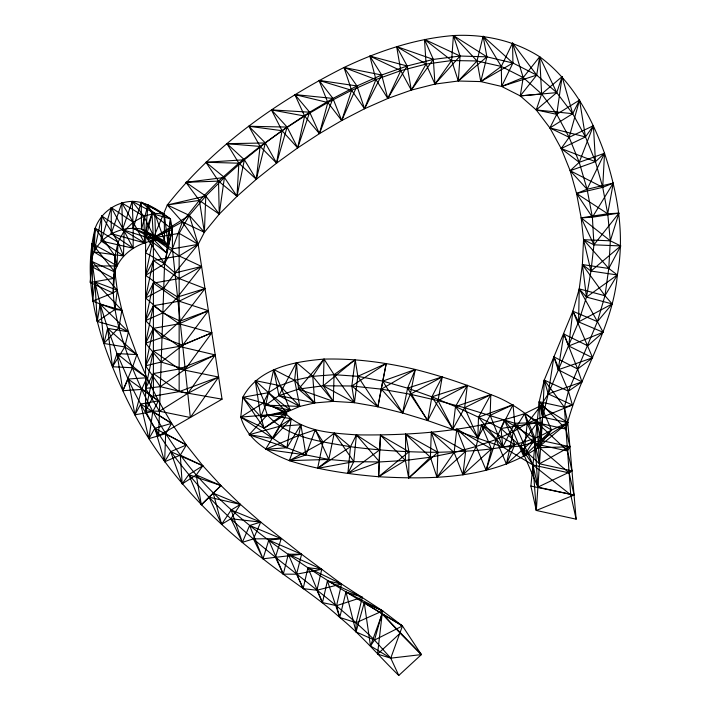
<?xml version="1.0" encoding="UTF-8"?>
<svg xmlns="http://www.w3.org/2000/svg" width="711" height="711" viewBox="0 0 711 711"><rect width="100%" height="100%" fill="white"/><g stroke="black" fill="none" stroke-linecap="round" stroke-linejoin="round"><path stroke-width="1.07" d="M158.624 435.799L145.559 411.029L145.559 252.743L153.398 237.874L167.316 204.981L189.339 215.38L198.173 244.335L222.054 399.173L158.624 435.799L164.588 263.728L168.231 245.286L170.453 218.89C159.175 210.705 146.715 201.471 132.21 201.373C115.724 201.853 100.758 212.678 95.185 228.222C80.947 283.796 99.691 340.409 122.861 390.712C153.274 458.311 204.146 514.56 262.999 558.802C288.133 578.958 315.871 595.747 339.751 617.45C361.259 634.923 378.981 656.209 398.782 675.45L421.383 654.591L402.462 625.947L382.696 610.9L341.529 583.989L301.597 554.269L260.715 522.096L240.46 504.428L220.988 485.595L202.848 465.749L186.38 444.988L171.644 423.338L158.509 400.808L146.91 377.737L136.876 354.576L128.487 331.841L121.883 310.2L117.279 290.212L114.915 272.082L115.075 255.987L118.044 242.175L124.149 230.924L133.206 222.214L143.889 216.224L154.749 213.344L164.25 214.055L168.231 245.286L141.516 229.04C117.377 224.783 92.243 240.211 90.635 266.003L113.627 278.41C110.978 309.285 121.848 339.218 132.344 367.729C147.959 406.488 168.951 443.229 196.263 474.957C253.623 539.125 329.557 582.069 402.462 625.947L390.757 658.155L398.782 675.45M536.307 510.462L542.644 417.126L544.253 380.065L572.853 311.222L579.243 288.888L582.38 264.563L583.544 239.696L581.171 217.85L576.559 193.481L570.169 170.711L561.192 148.537L549.896 127.944L536.245 109.938L520.256 95.905L501.646 86.449L480.787 81.587L458.302 81.01L434.945 84.085L411.314 90.11L387.779 98.474L364.547 108.739L341.733 120.541L319.426 133.65L297.678 147.888L276.597 163.13L256.298 179.288L237.012 196.316L219.246 214.135L204.386 232.293L198.173 244.335L174.986 272.953L163.734 288.31L145.559 297.962L162.89 312.893L180.105 321.132L208.412 310.698L179.145 301.188L153.398 283.102L145.559 297.962L153.398 260.484L179.145 255.96L198.173 244.335L182.354 221.894L167.316 204.981C213.94 145.746 277.174 101.282 344 67.483C378.474 51.13 415.18 38.652 453.405 35.55C483.622 33.941 514 40.376 539.676 56.756C571.768 80.405 591.33 116.417 604.528 153.265C617.424 192.272 625.022 234.088 617.344 274.961C612.509 330.117 578.23 376.119 565.965 429.106L569.893 446.766L567.556 451.005L571.973 470.904L569.138 472.895L532.966 464.976L502.766 447.006L427.702 420.583L402.595 412.993L377.897 406.781L354.442 402.675L333.299 401.36L314.769 402.924L299.829 406.408L286.426 412.193L264.11 428.164L240.789 417.09L242.798 397.28C258.404 367.934 293.856 361.57 324.038 359.108C354.798 358.326 385.406 362.379 415.304 369.453C441.06 375.959 466.318 384.322 490.812 394.605C521.483 405.359 544.27 429.444 567.556 451.005L535.045 443.886L514.755 423.249L464.63 407.759L438.047 400.631L410.3 394.267L381.389 389.139L351.821 385.993L323.265 385.797L298.496 389.095L278.916 395.618L265.674 405.163L260.759 416.815L264.11 428.164L273.033 438.491L286.942 447.743L305.926 454.924L328.811 459.439L353.794 461.652L379.621 461.954L405.394 460.435L430.395 457.217L454.116 452.489L476.148 446.499L496.065 439.496L513.315 431.693L527.207 423.303L572.391 405.012L568.436 391.166L553.878 356.86L577.643 368.991L581.945 381.887L568.436 391.166L564.383 407.216L570.72 494.785L576.141 519.181L536.307 510.462L530.886 486.066L539.214 401.715L544.253 380.065L568.436 391.166L597.409 321.594L604.963 295.732L608.767 268.465L610.331 240.825L607.718 213.762L602.715 187.34L595.471 161.664L585.464 136.93L572.711 113.68L556.731 92.626L536.707 75.108L512.578 42.998L501.299 66.434L501.646 86.449L536.707 75.108L539.676 56.756L556.731 92.626L536.245 109.938L556.74 114.329L579.554 100.064L585.464 136.93L561.192 148.537L579.225 162.312L587.09 189.259L592.379 217.219L593.943 244.815L590.965 271.06L586.477 297.091L578.576 321.905L548.199 393.921L542.644 417.126L537.854 447.761C491.443 478.912 432.492 479.658 378.652 476.734C348.443 474.175 318.279 469.882 289.315 460.639C268.367 452.427 247.304 440.162 240.789 417.09L263.363 402.906L268.474 392.668L279.823 385.629L294.63 380.278L312.769 376.332L334.072 374.67L357.829 376.323L382.74 381.105L407.599 388.179L431.888 396.827L455.502 406.585L478.503 417.197L501.015 428.475L539.471 463.794L571.973 470.904L537.889 487.124L520.239 446.135L537.134 422.796L565.965 429.106L539.214 401.715L541.062 440.456L537.854 447.761L569.893 446.766L539.471 463.794L535.045 443.886L569.138 472.895L574.061 495.043L536.307 510.462L532.966 464.976L514.755 423.249L512.995 404.719L478.503 417.197L477.845 437.94L455.502 406.585L467.314 385.318L431.888 396.827L427.702 420.583L410.3 394.267L415.304 369.453L382.74 381.105L377.897 406.781L351.821 385.993L355.207 359.642L334.072 374.67L333.299 401.36L298.496 389.095L296.496 362.494L312.769 376.332L333.299 401.36L323.265 385.797L324.038 359.108L298.496 389.095L314.769 402.924L312.769 376.332L324.038 359.108L334.072 374.67L354.442 402.675L357.829 376.323L355.207 359.642L323.265 385.797L354.442 402.675L351.821 385.993L386.233 363.463L377.897 406.781L357.829 376.323L386.233 363.463L382.74 381.105L402.595 412.993L410.3 394.267L442.242 376.874L438.047 400.631L427.702 420.583L407.599 388.179L415.304 369.453L381.389 389.139L402.595 412.993L407.599 388.179L442.242 376.874L431.888 396.827L452.827 429.035L464.63 407.759L467.314 385.318L438.047 400.631L452.827 429.035L455.502 406.585L490.812 394.605L490.163 415.357L502.766 447.006L520.239 446.135L541.062 440.456L567.813 422.636L564.383 407.216L544.253 380.065L548.199 393.921L540.893 405.617L527.207 423.303L523.714 456.515L551.532 430.075L567.813 422.636L576.141 519.181M377.55 654.129L382.18 613.753L364.254 602.715L356.042 631.901L374.484 640.078L390.757 658.155L421.383 654.591L382.18 613.753L370.475 645.97L390.757 658.155L377.55 654.129L400.142 633.27L421.383 654.591M548.199 393.921L553.878 356.86L558.179 369.764L581.945 381.887L548.199 393.921L572.391 405.012L564.383 407.216L539.214 401.715L542.644 417.126L567.813 422.636L537.854 447.761L527.207 423.303L524.709 413.615L540.893 405.617L567.813 422.636M145.559 411.029L153.398 373.551L179.145 369.027L215.237 354.94L179.145 346.408L153.398 328.322L145.559 343.191L161.184 362.059L185.224 369.311L215.237 354.94L187.784 393.396L159.477 411.216L145.559 411.029L153.398 396.16L153.398 237.874L151.994 213.593L147.959 204.981L141.516 229.04L168.231 245.286L164.534 240.878L154.749 213.344L141.222 202.217L133.179 228.267L155.718 240.238L164.534 240.878L164.25 214.055L141.222 202.217L141.516 229.04L164.534 240.878L133.179 228.267L132.21 201.373L154.749 213.344L155.718 240.238C135.641 242.966 115.697 256.955 113.627 278.41L90.27 282.498L92.083 243.58L115.075 255.987L116.968 265.941L90.635 266.003L95.185 228.222L118.044 242.175L123.474 255.916L94.11 251.987L95.185 228.222L115.075 255.987L113.627 278.41L114.915 272.082L92.083 243.58L92.59 301.082L114.969 309.498L121.883 310.2L118.95 327.549L103.913 343.457L124.763 346.95L136.876 354.576L132.344 367.729L122.861 390.712L141.685 389.432L158.509 400.808L152.776 411.571L148.875 438.66L165.663 433.692L171.644 423.338L152.776 411.571L134.974 414.833L128.078 379.025L117.013 353.598L107.645 328.349L100.162 304.121L94.901 281.796L92.11 261.55L114.915 272.082L113.085 293.021L92.59 301.082L94.901 281.796L117.279 290.212L114.969 309.498L97.229 321.47L94.901 281.796L121.883 310.2L100.162 304.121L97.229 321.47L118.95 327.549L128.487 331.841L124.763 346.95L112.489 366.752L132.344 367.729L146.91 377.737L141.685 389.432L134.974 414.833L140.707 404.07L158.509 400.808L128.078 379.025L122.861 390.712L117.013 353.598L136.876 354.576L107.645 328.349L103.913 343.457L100.162 304.121L128.487 331.841L107.645 328.349L112.489 366.752L117.013 353.598L146.91 377.737L128.078 379.025C152.518 431.968 188.157 479.223 230.915 518.746C276.401 562.01 329.868 595.88 374.484 640.078L402.462 625.947L382.18 613.753L400.142 633.27M502.766 447.006L501.015 428.475L512.995 404.719L490.163 415.357L477.845 437.94L464.63 407.759L490.812 394.605L478.503 417.197L502.766 447.006L514.755 423.249L537.134 422.796L541.062 440.456L569.893 446.766M222.054 399.173L179.145 391.637L153.398 373.551L145.559 388.41L160.331 386.642L185.224 369.311L211.825 332.819L182.665 345.217L162.037 337.476L145.559 320.572L153.398 305.712L179.145 323.798L211.825 332.819L179.145 346.408L153.398 350.932L145.559 388.41L159.477 411.216L190.344 417.49L218.65 377.061L179.145 369.027L153.398 350.932L145.559 365.801L160.331 386.642L187.784 393.396L218.65 377.061L179.145 391.637L153.398 396.16M537.854 447.761L551.532 430.075L540.893 405.617L542.644 417.126M501.015 428.475L537.134 422.796L539.471 463.794M530.886 486.066L574.061 495.043L537.889 487.124L532.966 464.976L520.239 446.135M532.966 464.976L570.72 494.785M190.344 417.49L172.426 248.859L172.409 229.369L170.453 218.89L147.959 204.981L145.737 231.386L145.559 252.743L164.588 263.728L174.986 272.953L201.586 266.456L179.145 255.96L153.398 237.874L146.128 237.181L151.994 213.593L170.453 218.89L166.543 252.956L146.128 237.181L164.588 263.728L145.559 275.353L163.734 288.31L177.546 297.038L204.999 288.577L179.145 278.57L153.398 260.484L145.559 275.353L153.398 237.874L189.339 215.38L205.79 196.049L224.436 177.474L244.388 159.779L265.336 142.964L287.12 127.082L309.658 112.196L332.944 98.42L356.949 85.942L381.691 75.011L407.172 65.99L433.346 59.413L460.061 56.027L486.902 56.844L512.933 63.012L536.707 75.108L520.256 95.905L556.731 92.626L562.108 76.655L572.711 113.68L549.896 127.944L569.147 137.312L579.225 162.312L570.169 170.711L587.09 189.259L613.246 183.118L607.718 213.762L581.171 217.85L593.943 244.815L620.73 245.944L608.767 268.465L582.38 264.563L586.477 297.091L612.198 303.935L597.409 321.594L603.132 332.286L587.775 345.813L563.841 334.019L558.179 369.764L592.619 357.784L572.853 311.222L597.409 321.594L579.243 288.888L604.963 295.732L612.198 303.935L578.576 321.905L572.853 311.222L568.684 345.99L592.619 357.784L577.643 368.991L563.841 334.019L568.684 345.99L603.132 332.286L578.576 321.905L579.243 288.888L586.477 297.091L617.344 274.961L608.767 268.465L583.544 239.696L610.331 240.825L620.73 245.944L590.965 271.06L582.38 264.563L604.963 295.732L617.344 274.961L590.965 271.06L583.544 239.696L593.943 244.815L618.934 213.131L607.718 213.762L576.559 193.481L587.09 189.259L604.528 153.265L579.225 162.312L593.409 125.696L569.147 137.312L561.192 148.537L595.471 161.664L604.528 153.265L602.715 187.34L576.559 193.481L592.379 217.219L618.934 213.131L610.331 240.825L581.171 217.85L592.379 217.219L613.246 183.118L602.715 187.34L570.169 170.711L595.471 161.664L593.409 125.696L585.464 136.93L549.896 127.944L556.74 114.329L562.108 76.655L541.622 93.968L536.245 109.938L572.711 113.68L579.554 100.064L569.147 137.312L556.74 114.329L541.622 93.968L523.216 77.552L501.299 66.434L477.001 60.959L451.645 60.533L426.093 64.079L400.791 70.656L375.932 79.543L351.598 90.279L327.824 102.517L304.628 116.044L282.036 130.7L260.093 146.422L238.86 163.201L218.517 181.109L199.373 200.413L182.354 221.894L172.426 248.859L164.588 263.728L172.409 229.369L151.994 213.593L145.737 231.386L166.543 252.956L172.409 229.369L153.398 237.874L172.426 248.859L198.173 244.335L179.145 233.35L153.398 237.874L182.354 221.894L204.386 232.293L205.79 196.049L185.918 182.327L224.436 177.474L237.012 196.316L244.388 159.779L226.96 143.684L265.336 142.964L276.597 163.13L287.12 127.082L271.478 109.894L309.658 112.196L319.426 133.65L332.944 98.42L319.035 80.396L356.949 85.942L364.547 108.739L381.691 75.011L369.844 56.08L407.172 65.99L411.314 90.11L433.346 59.413L424.494 39.407L460.061 56.027L458.302 81.01L486.902 56.844L483.116 36.225L512.933 63.012L501.646 86.449L523.216 77.552L539.676 56.756L541.622 93.968L520.256 95.905L523.216 77.552L512.578 42.998L512.933 63.012L480.787 81.587L477.001 60.959L483.116 36.225L501.299 66.434L480.787 81.587L486.902 56.844L453.405 35.55L451.645 60.533L458.302 81.01L477.001 60.959L453.405 35.55L460.061 56.027L434.945 84.085L426.093 64.079L424.494 39.407L451.645 60.533L434.945 84.085L433.346 59.413L396.649 46.535L400.791 70.656L411.314 90.11L426.093 64.079L396.649 46.535L407.172 65.99L387.779 98.474L375.932 79.543L369.844 56.08L400.791 70.656L387.779 98.474L381.691 75.011L344 67.483L351.598 90.279L364.547 108.739L375.932 79.543L344 67.483L356.949 85.942L341.733 120.541L327.824 102.517L319.035 80.396L351.598 90.279L341.733 120.541L332.944 98.42L294.869 94.581L304.628 116.044L319.426 133.65L327.824 102.517L294.869 94.581L309.658 112.196L297.678 147.888L282.036 130.7L271.478 109.894L304.628 116.044L297.678 147.888L287.12 127.082L248.832 126.265L260.093 146.422L276.597 163.13L282.036 130.7L248.832 126.265L265.336 142.964L256.298 179.288L238.86 163.201L226.96 143.684L260.093 146.422L256.298 179.288L244.388 159.779L205.932 162.268L218.517 181.109L237.012 196.316L238.86 163.201L205.932 162.268L224.436 177.474L219.246 214.135L199.373 200.413L185.918 182.327L218.517 181.109L219.246 214.135L205.79 196.049L167.316 204.981L199.373 200.413L204.386 232.293L189.339 215.38L179.145 233.35L179.145 391.637M535.045 443.886L537.889 487.124M111.272 207.612L111.218 233.643L133.144 248.237L133.206 222.214L121.857 202.937L111.218 233.643L144.52 242.904L143.889 216.224L132.21 201.373L122.488 229.617L144.52 242.904L133.206 222.214L111.272 207.612L101.14 240.993L123.474 255.916L124.149 230.924L111.272 207.612M356.095 622.738L356.042 631.901L345.981 591.952L362.326 597.24L356.095 622.738L339.751 617.45L327.416 580.923L341.529 583.989L336.579 605.665L339.751 617.45L345.981 591.952L382.696 610.9L374.484 640.078L370.475 645.97L364.254 602.715L382.696 610.9L356.095 622.738M405.67 434.199L405.394 460.435L408.692 478.032L437.905 452.285C476.406 451.076 517.324 449.903 551.532 430.075L524.709 413.615C470.655 431.257 412.984 435.656 356.407 434.865C334.152 433.186 309.943 432.297 291.199 418.69C278.543 406.105 259.551 401.973 242.798 397.28L264.11 428.164L286.684 413.989L286.426 412.193L268.474 392.668L255.285 380.616L260.759 416.815L286.426 412.193L263.363 402.906L267.283 414.94C288.071 438.349 321.461 441.567 350.487 446.73C379.478 450.49 408.674 452.294 437.905 452.285L436.998 477.392L465.625 451.361L456.8 429.053L491.488 448.89L486.155 470.318L476.148 446.499L456.8 429.053L454.116 452.489L436.998 477.392L430.395 457.217L431.31 432.11L465.625 451.361L462.941 474.797L491.488 448.89L481.48 425.071L514.862 444.651L506.445 464.132L496.065 439.496L481.48 425.071L476.148 446.499L462.941 474.797L454.116 452.489L431.31 432.11L437.905 452.285L405.67 434.199L408.958 451.787L408.692 478.032L430.395 457.217L405.67 434.199M101.815 216.002L101.14 240.993L133.144 248.237L124.149 230.924L101.815 216.002L94.11 251.987L116.968 265.941L118.044 242.175L101.815 216.002M379.523 449.947L378.652 476.734L405.394 460.435L380.492 435.168L379.523 449.947L347.875 473.517L350.487 446.73L356.407 434.865L379.523 449.947M380.492 435.168L378.652 476.734L408.958 451.787L380.492 435.168M165.663 433.692L164.623 461.786L180.318 455.12L186.38 444.988L165.663 433.692M92.11 261.55L90.27 282.498L113.085 293.021L117.279 290.212L92.11 261.55M356.407 434.865L353.794 461.652L347.875 473.517L379.621 461.954L356.407 434.865M296.496 362.494L294.63 380.278L299.829 406.408L265.674 405.163L255.285 380.616L279.823 385.629L299.829 406.408L278.916 395.618L273.717 369.48L294.63 380.278L314.769 402.924L278.916 395.618L296.496 362.494M291.199 418.69L286.942 447.743L265.55 449.325L279.494 426.307L291.199 418.69L267.283 414.94L240.789 417.09L273.033 438.491L291.199 418.69M300.886 424.725L298.691 435.488L289.315 460.639L328.811 459.439L334.223 433.15L350.487 446.73L317.63 468.371L323.043 442.082L334.223 433.15L353.794 461.652L317.63 468.371L328.811 459.439L315.293 429.782L298.691 435.488L265.55 449.325L305.926 454.924L315.293 429.782L323.043 442.082L289.315 460.639L305.926 454.924L300.886 424.725L279.494 426.307L249.126 434.741L286.942 447.743L300.886 424.725M153.398 283.102L145.559 320.572L162.89 312.893L177.546 297.038L201.586 266.456L179.145 278.57L153.398 283.102M153.398 305.712L145.559 343.191L162.037 337.476L180.105 321.132L204.999 288.577L179.145 301.188L153.398 305.712M153.398 328.322L145.559 365.801L161.184 362.059L182.665 345.217L208.412 310.698L179.145 323.798L153.398 328.322M513.315 431.693L506.445 464.132L535.107 438.429L524.709 413.615L513.315 431.693L523.714 456.515L535.107 438.429L504.481 420.014L496.065 439.496L486.155 470.318L514.862 444.651L504.481 420.014L513.315 431.693M273.717 369.48L265.674 405.163L290.212 410.167L273.717 369.48M327.416 580.923L322.474 602.608L336.579 605.665L362.326 597.24L327.416 580.923M307.934 567.742L303.135 588.664L316.928 590.237L341.529 583.989L307.934 567.742L322.474 602.608L316.928 590.237L321.736 569.315L288.328 554.207L283.289 574.141L296.558 574.204L321.736 569.315L307.934 567.742M301.597 554.269L296.558 574.204L303.135 588.664L288.328 554.207L301.597 554.269L268.776 540.156L262.999 558.802L301.597 554.269M281.209 538.618L275.433 557.264L283.289 574.141L268.776 540.156L281.209 538.618L249.623 525.509L242.362 542.324L253.454 538.902L281.209 538.618M260.715 522.096L253.454 538.902L262.999 558.802L249.623 525.509L260.715 522.096L231.146 510.018L221.61 524.336L209.034 497.185L220.988 485.595L196.263 474.957L182.176 483.889L170.676 451.654L186.38 444.988L154.856 428.306L148.875 438.66L140.707 404.07L171.644 423.338L154.856 428.306L164.623 461.786L170.676 451.654L202.848 465.749L196.263 474.957L201.337 504.801L220.988 485.595L188.762 474.672L182.176 483.889L180.318 455.12L202.848 465.749L188.762 474.672L201.337 504.801L209.034 497.185L240.46 504.428L230.915 518.746L221.61 524.336L213.282 493.212L240.46 504.428L231.146 510.018L242.362 542.324L230.915 518.746L260.715 522.096M286.684 413.989L273.033 438.491L249.126 434.741L267.283 414.94L286.684 413.989M290.212 410.167L260.759 416.815L242.798 397.28L268.474 392.668L290.212 410.167M155.718 240.238L122.488 229.617L121.857 202.937L143.889 216.224L155.718 240.238"/></g></svg>
